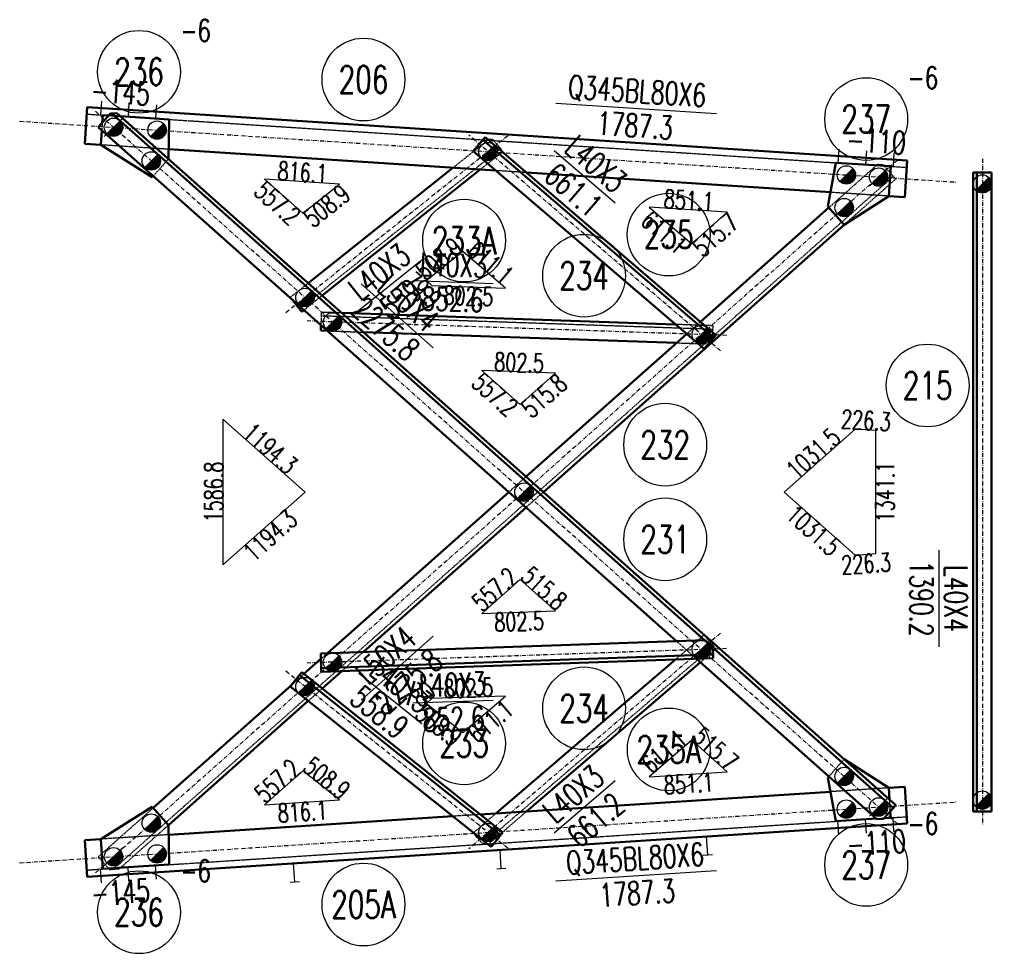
# Model space of a CAD drawing. Extents: x 4047 to 43290, y -150151 to -101862.
# Drawn here: x 32852 to 34966, y -109635 to -107603 of the extents above; entities that cross this region are included whole.
import ezdxf
from ezdxf.enums import TextEntityAlignment as Align

# ---------------------------------------------------------------- set-up
doc = ezdxf.new("R2010")
doc.units = 0
doc.header["$MEASUREMENT"] = 0
doc.linetypes.add('Dash', pattern=[2.75, 2, -0.75])
doc.linetypes.add('DashDot', pattern=[15.6, 9, -3, 0.6, -3])
doc.layers.get('0').update_dxf_attribs({"linetype": 'CONTINUOUS', "lineweight": 25})
doc.styles.get("Standard").update_dxf_attribs({"font": 'simplex.shx', "width": 0.7, "height": 3, "bigfont": 'gbhzfs.shx'})

# ---------------------------------------------------------------- blocks, each defined once
blk = doc.blocks.new('M16X40S')
at = {"color": 3, "linetype": 'Continuous', "lineweight": 13}
blk.add_line((-0.707, -0.707), (0.707, 0.707), dxfattribs=at)
blk.add_circle((0, 0), 1, dxfattribs=at)
for radius in [0.9, 0.8, 0.7, 0.6, 0.5, 0.4, 0.3, 0.2, 0.1]:
    blk.add_arc((0, 0), radius, 225, 45, dxfattribs=at)
blk = doc.blocks.new('M16X50S')
at = {"color": 3, "linetype": 'Continuous', "lineweight": 13}
blk.add_line((-1, -1), (1, 1), dxfattribs=at)
blk.add_circle((0, 0), 1, dxfattribs=at)
for radius in [0.9, 0.8, 0.7, 0.6, 0.5, 0.4, 0.3, 0.2, 0.1]:
    blk.add_arc((0, 0), radius, 225, 45, dxfattribs=at)

msp = doc.modelspace()

# ---------------------------------------------------------------- linework, layer by layer
at = {"color": 7, "linetype": 'Continuous', "lineweight": 13}
for p, q in [((34018.8371, -107785.189), (34368.09975, -107807.89588)), ((34147.85237, -108002.89098), (34015.01996, -107888.95876)), ((33727.16264, -108127.23759), (33590.31288, -108236.31162)), ((33752.14491, -108317.9901), (33595.17633, -108178.4879)), ((33882.88338, -108178.08291), (33707.98626, -108172.08313)), ((34851.42957, -108757.98283), (34851.42957, -108967.98283)), ((33752.14491, -108944.57732), (33595.17632, -109084.07952)), ((33727.11551, -109135.31906), (33590.26575, -109026.24503)), ((33882.88338, -109084.48451), (33707.98626, -109090.48428)), ((34147.83237, -109259.6873), (34014.99996, -109373.61952)), ((34018.8371, -109477.37842), (34368.09975, -109454.67153))]:
    msp.add_line(p, q, dxfattribs=at)
at = {"color": 1, "linetype": 'Dash', "lineweight": 20}
for p, q in [((32998.63264, -107809.05166), (34782.12795, -107925.00343)), ((33071.94654, -107813.81807), (33046.31395, -107812.1516)), ((33032.49402, -107827.70186), (33031.39101, -107844.66764)), ((33176.84487, -107885.77513), (33029.34192, -107876.18541)), ((33795.16943, -107925.97475), (33873.75082, -107863.34264)), ((33873.75082, -107863.34264), (33881.56161, -107863.51105)), ((33881.56161, -107863.51105), (33903.39314, -107890.86766)), ((33898.40307, -107884.61472), (33461.24723, -108233.04317)), ((33903.39314, -107890.86766), (33854.50596, -107929.83244)), ((33143.17818, -107944.01591), (33176.39299, -107906.64245)), ((34612.58425, -108012.65084), (34718.7249, -107918.3208)), ((34718.7249, -107918.3208), (34730.01903, -107918.98618)), ((34730.01903, -107918.98618), (34757.91947, -107950.3799)), ((34752.6051, -107944.40014), (33055.47, -109452.68969)), ((33955.09894, -107936.37237), (33888.61986, -107932.05032)), ((34757.91947, -107950.3799), (34645.79906, -108050.02431)), ((34742.9847, -107987.5958), (34616.07868, -107979.34516)), ((33441.28697, -108208.03141), (33480.42095, -108176.84026)), ((33443.81694, -108211.20166), (33441.28697, -108208.03141)), ((33510.7639, -108203.80685), (33471.0831, -108235.43383)), ((33508.7971, -108240.29414), (33507.83184, -108268.09342)), ((33553.54691, -108241.82926), (33508.7971, -108240.29414)), ((34360.62478, -108277.52045), (33508.51949, -108248.28932)), ((34303.18134, -108287.62552), (34333.35584, -108260.80863)), ((33522.10012, -108280.77402), (33600.3897, -108283.45971)), ((34360.90239, -108269.52527), (34278.79451, -108266.70859)), ((34360.03485, -108294.51021), (34360.90239, -108269.52527)), ((34343.52373, -108308.95262), (34360.03485, -108294.51021)), ((34281.57517, -108306.8275), (34343.52373, -108308.95262)), ((33916.4954, -108631.28371), (33954.12921, -108597.83753)), ((33991.76303, -108631.28371), (33954.12921, -108664.72989)), ((34278.78687, -108995.8591), (34341.12123, -108942.39404)), ((34281.57517, -108955.73992), (34324.93613, -108994.27597)), ((34341.12123, -108942.39404), (34367.16448, -108972.75436)), ((33507.83184, -108994.47399), (33522.10012, -108981.79339)), ((33600.3897, -108979.1077), (33553.54691, -109020.73815)), ((34361.95583, -108966.6823), (33860.08673, -109397.14245)), ((34367.16448, -108972.75436), (34333.35224, -109001.75559)), ((33444.00413, -109051.19939), (33471.06719, -109027.14772)), ((33510.74799, -109058.7747), (33480.40504, -109085.74129)), ((34645.79904, -109212.54309), (34612.58423, -109249.91657)), ((34742.98469, -109274.97162), (34616.07866, -109283.22226)), ((33023.58306, -109424.83889), (33143.17816, -109318.55151)), ((34746.25736, -109325.30979), (34744.63677, -109300.38284)), ((32998.63264, -109453.51576), (34782.12795, -109337.56399)), ((33854.47485, -109332.737), (33795.13831, -109336.59469)), ((33839.25214, -109372.85419), (33888.61191, -109330.51762)), ((33955.09099, -109326.19556), (33871.36772, -109398.00619)), ((34716.04013, -109341.86061), (34732.4992, -109340.79054)), ((33176.39297, -109355.92499), (33068.75738, -109451.58362)), ((33176.84485, -109376.79228), (33029.3419, -109386.38201)), ((33860.08673, -109397.14245), (33839.25214, -109372.85419)), ((33871.36772, -109398.00619), (33860.08673, -109397.14245)), ((33048.82632, -109453.24273), (33023.58306, -109424.83889)), ((33068.75738, -109451.58362), (33048.82632, -109453.24273))]:
    msp.add_line(p, q, dxfattribs=at)
at = {"color": 2, "linetype": 'DashDot', "lineweight": 15}
for p, q in [((34761.74326, -109353.04556), (33015.77349, -107801.3553)), ((32852.31619, -107824.59185), (34890.27429, -107957.08721)), ((33914.37793, -107856.53691), (33430.30217, -108242.36216)), ((34376.89225, -108324.49941), (33829.54769, -107855.03429)), ((34761.74326, -107909.52187), (33015.77349, -109461.2121)), ((34946.42957, -107906.18633), (34946.42957, -109356.38108)), ((34390.19072, -108290.54175), (33478.1207, -108259.25356)), ((34376.91413, -108938.04296), (33829.50249, -109407.56559)), ((34390.19072, -108972.02567), (33478.1207, -109003.31385)), ((33914.30953, -109406.00282), (33430.31674, -109020.24368)), ((32852.31619, -109437.97557), (34890.27429, -109305.48021))]:
    msp.add_line(p, q, dxfattribs=at)
at = {"color": 7, "linetype": 'Continuous', "lineweight": 30}
for p, q in [((34752.6051, -109318.16729), (33052.97844, -107807.66339)), ((34361.9336, -108295.85977), (33860.13157, -107865.45713)), ((34934.42957, -107936.18633), (34934.42957, -109326.38108)), ((34360.62478, -108985.04698), (33508.51949, -109014.27809)), ((33898.33037, -109377.92158), (33461.25749, -109029.55924))]:
    msp.add_line(p, q, dxfattribs=at)
at = {"color": 1, "linetype": 'Continuous', "lineweight": 18}
for p, q in [((33385.12889, -107950.7162), (33468.42626, -108024.74481)), ((33548.01494, -107961.30604), (33385.12889, -107950.7162)), ((33468.42626, -108024.74481), (33548.01494, -107961.30604)), ((34221.48401, -108011.65126), (34314.2475, -108091.21565)), ((34391.34758, -108022.69474), (34221.48401, -108011.65126)), ((34314.2475, -108091.21565), (34391.34758, -108022.69474)), ((33816.85171, -108107.90389), (33737.26303, -108171.34266)), ((33909.6152, -108187.46827), (33816.85171, -108107.90389)), ((33737.26303, -108171.34266), (33749.21402, -108181.96383)), ((33749.21402, -108181.96383), (33909.6152, -108187.46827)), ((33858.05758, -108367.18461), (33941.35499, -108441.21325)), ((34018.45877, -108372.68905), (33858.05758, -108367.18461)), ((33941.35499, -108441.21325), (34018.45877, -108372.68905)), ((33473.4911, -108631.28371), (33294.94534, -108472.60529)), ((33294.94534, -108472.60529), (33294.94534, -108789.96213)), ((34669.52444, -108494.2386), (34515.32058, -108631.28371)), ((34714.68386, -108497.17458), (34669.52444, -108494.2386)), ((34714.68386, -108765.39284), (34714.68386, -108497.17458)), ((33294.94534, -108789.96213), (33473.4911, -108631.28371)), ((34515.32058, -108631.28371), (34669.52443, -108768.32882)), ((34669.52443, -108768.32882), (34714.68386, -108765.39284)), ((33941.35451, -108821.35374), (33858.0571, -108895.38238)), ((34018.45793, -108889.87762), (33941.35451, -108821.35374)), ((33858.0571, -108895.38238), (34018.45793, -108889.87762)), ((33749.20657, -109080.60634), (33737.2524, -109091.23034)), ((33909.60739, -109075.10158), (33749.20657, -109080.60634)), ((33816.84035, -109154.66654), (33909.60739, -109075.10158)), ((33737.2524, -109091.23034), (33816.84035, -109154.66654)), ((34314.24145, -109171.35136), (34221.47441, -109250.91632)), ((34391.34188, -109239.87259), (34314.24145, -109171.35136)), ((33468.41362, -109237.82954), (33385.11943, -109311.85533)), ((33548.00158, -109301.26574), (33468.41362, -109237.82954)), ((34221.47441, -109250.91632), (34391.34188, -109239.87259)), ((33385.11943, -109311.85533), (33548.00158, -109301.26574))]:
    msp.add_line(p, q, dxfattribs=at)
at = {"color": 7, "linetype": 'Continuous', "lineweight": 30}
for points in [[(32994.41564, -107873.91472), (32999.60579, -107794.08326)], [(32999.60579, -107794.08326), (34783.10111, -107910.03503)], [(33050.15491, -107807.82974), (33023.58306, -107837.72851)], [(33033.55891, -107811.32235), (33032.49402, -107827.70186)], [(33046.31395, -107812.1516), (33033.55891, -107811.32235)], [(33064.27256, -107806.998), (33050.15491, -107807.82974)], [(34757.91947, -109312.18753), (33064.27256, -107806.998)], [(33178.25344, -107820.72948), (33071.94654, -107813.81807)], [(33023.58306, -107837.72851), (34281.57517, -108955.73992)], [(33176.39299, -107906.64245), (33178.25344, -107820.72948)], [(33031.39101, -107844.66764), (33029.34192, -107876.18541)], [(33865.33998, -107859.38486), (33839.29793, -107889.74621)], [(34367.14201, -108289.7875), (33865.33998, -107859.38486)], [(33029.34192, -107876.18541), (32994.41564, -107873.91472)], [(33029.34192, -107876.18541), (33141.18529, -107946.25833)], [(33888.61986, -107932.05032), (33176.84487, -107885.77513)], [(33839.29793, -107889.74621), (34341.09996, -108320.14885)], [(34627.4545, -107914.94752), (34610.59136, -108010.40843)], [(34747.2017, -107922.73274), (34627.4545, -107914.94752)], [(34742.9847, -107987.5958), (34747.2017, -107922.73274)], [(34783.10111, -107910.03503), (34777.91096, -107989.86649)], [(33141.18529, -107946.25833), (33143.17818, -107944.01591)], [(33480.42095, -108176.84026), (33795.16943, -107925.97475)], [(33854.50596, -107929.83244), (33510.7639, -108203.80685)], [(34616.07868, -107979.34516), (33955.09894, -107936.37237)], [(34966.42957, -107936.18633), (34926.42957, -107936.18633)], [(34926.42957, -107936.18633), (34926.42957, -109326.38108)], [(34966.42957, -109326.38108), (34966.42957, -107936.18633)], [(34645.79906, -108050.02431), (34742.9847, -107987.5958)], [(34777.91096, -107989.86649), (34742.9847, -107987.5958)], [(34333.35584, -108260.80863), (34612.58425, -108012.65084)], [(34610.59136, -108010.40843), (34645.79906, -108050.02431)], [(34645.79906, -108050.02431), (33991.76303, -108631.28371)], [(33466.23729, -108239.29611), (33443.81694, -108211.20166)], [(33471.0831, -108235.43383), (33466.23729, -108239.29611)], [(34278.79451, -108266.70859), (33553.54691, -108241.82926)], [(33507.83184, -108268.09342), (33507.40904, -108280.27005)], [(33507.40904, -108280.27005), (33522.10012, -108280.77402)], [(33600.3897, -108283.45971), (34281.57517, -108306.8275)], [(33954.12921, -108597.83753), (34303.18134, -108287.62552)], [(34341.09996, -108320.14885), (34367.14201, -108289.7875)], [(33522.10012, -108981.79339), (33916.4954, -108631.28371)], [(33954.12921, -108664.72989), (33600.3897, -108979.1077)], [(33507.40904, -108982.29736), (34343.52374, -108953.6148)], [(34343.52374, -108953.6148), (34360.03485, -108968.05721)], [(33508.7971, -109022.27327), (33507.40904, -108982.29736)], [(34360.03485, -108968.05721), (34360.90239, -108993.04216)], [(33471.06719, -109027.14772), (33507.83184, -108994.47399)], [(34360.90239, -108993.04216), (33508.7971, -109022.27327)], [(33888.61191, -109330.51762), (34278.78687, -108995.8591)], [(34333.35224, -109001.75559), (33955.09099, -109326.19556)], [(34324.93613, -108994.27597), (34717.22996, -109342.91804)], [(33466.24469, -109023.30402), (33441.3087, -109054.58015)], [(33903.31757, -109371.66635), (33466.24469, -109023.30402)], [(33553.54691, -109020.73815), (33510.74799, -109058.7747)], [(33143.17816, -109318.55151), (33444.00413, -109051.19939)], [(33441.3087, -109054.58015), (33878.38158, -109402.94248)], [(33480.40504, -109085.74129), (33176.39297, -109355.92499)], [(34742.98469, -109274.97162), (34645.79904, -109212.54309)], [(34612.58423, -109249.91657), (34610.59134, -109252.15897)], [(34610.59134, -109252.15897), (34627.45449, -109347.6199)], [(34777.91096, -109272.70093), (34742.98469, -109274.97162)], [(34744.63677, -109300.38284), (34742.98469, -109274.97162)], [(34783.10111, -109352.53239), (34777.91096, -109272.70093)], [(34616.07866, -109283.22226), (33854.47485, -109332.737)], [(33141.18528, -109316.30911), (33029.3419, -109386.38201)], [(33176.39297, -109355.92499), (33141.18528, -109316.30911)], [(34731.34762, -109342.08631), (34757.91947, -109312.18753)], [(33795.13831, -109336.59469), (33176.84485, -109376.79228)], [(34627.45449, -109347.6199), (34716.04013, -109341.86061)], [(34732.4992, -109340.79054), (34747.20168, -109339.83468)], [(34747.20168, -109339.83468), (34746.25736, -109325.30979)], [(34926.42957, -109326.38108), (34966.42957, -109326.38108)], [(32999.60579, -109468.48416), (34783.10111, -109352.53239)], [(33178.25342, -109441.83793), (33176.39297, -109355.92499)], [(34717.22996, -109342.91804), (34731.34762, -109342.08631)], [(33878.38158, -109402.94248), (33903.31757, -109371.66635)], [(33029.3419, -109386.38201), (32994.41564, -109388.6527)], [(32994.41564, -109388.6527), (32999.60579, -109468.48416)], [(33029.3419, -109386.38201), (33033.55889, -109451.24507)], [(33033.55889, -109451.24507), (33178.25342, -109441.83793)]]:
    msp.add_lwpolyline(points, dxfattribs=at)
at = {"color": 3, "linetype": 'Continuous', "lineweight": 20}
for points in [[(33030.51574, -107781.06116), (33028.56943, -107810.99796)], [(33090.38934, -107784.95377), (33088.44303, -107814.89057)], [(33150.26293, -107788.84638), (33148.31663, -107818.78318)], [(34634.39027, -107885.33511), (34632.44396, -107915.27191)], [(34694.26386, -107889.22772), (34692.31756, -107919.16451)], [(34754.13746, -107893.12032), (34752.19116, -107923.05712)], [(34754.13746, -109369.44709), (34752.19116, -109339.51029)], [(34634.39027, -109377.23231), (34632.44396, -109347.29551)], [(34694.26386, -109373.3397), (34692.31756, -109343.4029)], [(34349.35679, -109420.81619), (34346.76172, -109380.90046)], [(33900.30481, -109450.01076), (33897.70974, -109410.09503)], [(34339.37786, -109421.46496), (34359.33572, -109420.16742)], [(33150.26293, -109473.72104), (33148.31663, -109443.78424)], [(33451.25284, -109479.20532), (33448.65776, -109439.28959)], [(33030.51574, -109481.50625), (33028.56943, -109451.56946)], [(33090.38934, -109477.61365), (33088.44303, -109447.67685)], [(33890.32588, -109450.65953), (33910.28375, -109449.36199)], [(33441.2739, -109479.85409), (33461.23177, -109478.55656)]]:
    msp.add_lwpolyline(points, dxfattribs=at)
at = {"color": 7, "linetype": 'Continuous', "lineweight": 13}
for centre in [(33112.32898, -107717.23448), (33600.52703, -107733.94241), (34693.7509, -107820.0487), (34264.32874, -108071.17561), (33819.42657, -108084.39061), (34080.30275, -108160.84118), (34827.42957, -108399.58458), (34256.64426, -108528.32353), (34256.64426, -108734.24389), (34080.30275, -109101.72624), (33819.34318, -109178.13714), (34264.33181, -109191.38289), (34693.75089, -109442.51872), (33600.52703, -109528.625), (33112.32896, -109545.33294)]:
    msp.add_circle(centre, 90, dxfattribs=at)

# ---------------------------------------------------------------- block references
at = {"color": 3, "linetype": 'Continuous', "lineweight": 13, "xscale": 20, "yscale": 20, "zscale": 20}
for name, p in [('M16X50S', (33056.88432, -107837.8916)), ('M16X40S', (33151.68418, -107844.0549)), ('M16X40S', (33871.29753, -107890.83968)), ('M16X40S', (33139.10596, -107910.96418)), ('M16X40S', (34650.77991, -107941.51677)), ('M16X50S', (34720.63244, -107946.05815)), ('M16X40S', (34946.42957, -107961.18633)), ('M16X40S', (34645.8855, -108012.48777)), ('M16X40S', (33473.34996, -108208.0158)), ('M16X40S', (33533.14751, -108261.1595)), ('M16X40S', (34335.12176, -108288.67186)), ('M16X40S', (33949.61315, -108631.28371)), ('M16X40S', (34335.03206, -108973.81585)), ('M16X40S', (33533.14751, -109001.40791)), ('M16X40S', (33473.34995, -109054.55161)), ('M16X40S', (34645.88549, -109250.07965)), ('M16X50S', (34720.63243, -109316.50927)), ('M16X40S', (34946.42957, -109301.38108)), ('M16X40S', (34650.7799, -109321.05064)), ('M16X40S', (33139.10594, -109351.60324)), ('M16X40S', (33871.29524, -109371.72789)), ('M16X50S', (33056.8843, -109424.67582)), ('M16X40S', (33151.68417, -109418.51252))]:
    msp.add_blockref(name, p, dxfattribs=at)

# ---------------------------------------------------------------- texts
at = {"color": 7, "linetype": 'Continuous', "lineweight": 13, "width": 0.7}
for p in [(33202.32898, -107627.23448), (34783.7509, -107730.0487), (34783.75089, -109352.51872), (33202.32896, -109455.33294)]:
    msp.add_text('-6', height=48, dxfattribs=at).set_placement(p, align=Align.MIDDLE_LEFT)
for s, p in [('236', (33112.32898, -107717.23448)), ('206', (33600.52703, -107733.94241)), ('237', (34693.7509, -107820.0487)), ('235', (34264.32874, -108071.17561)), ('233A', (33819.42657, -108084.39061)), ('234', (34080.30275, -108160.84118)), ('215', (34827.42957, -108399.58458)), ('232', (34256.64426, -108528.32353)), ('231', (34256.64426, -108734.24389)), ('234', (34080.30275, -109101.72624)), ('233', (33819.34318, -109178.13714)), ('235A', (34264.33181, -109191.38289)), ('237', (34693.75089, -109442.51872)), ('205A', (33600.52703, -109528.625)), ('236', (33112.32896, -109545.33294))]:
    msp.add_text(s, height=60, dxfattribs=at).set_placement(p, align=Align.MIDDLE_CENTER)
for s, rotation, p in [('Q345BL80X6', 356.28021985, (34195.90131, -107759.12144)), ('-145', 356.28021985, (33071.8912, -107761.20364)), ('1787.3', 356.28021985, (34191.03555, -107833.96344)), ('L40X3', 319.3798449, (34105.85059, -107917.4611)), ('-110', 356.28021985, (34715.68146, -107868.07265)), ('661.1', 319.3798449, (34057.02175, -107974.38864)), ('L40X3', 38.55606673, (33635.34684, -108152.46395)), ('L40X3', 358.03526201, (33796.73613, -108137.60561)), ('L50X4', 318.37164636, (33698.57172, -108220.20889)), ('559', 38.55606673, (33682.12869, -108211.08526)), ('852.6', 358.03526201, (33794.13351, -108212.56044)), ('2275.8', 318.37164636, (33648.74951, -108276.2691)), ('1390.2', 270, (34813.92957, -108862.98283)), ('L40X4', 270, (34888.92957, -108862.98283)), ('L50X4', 41.62835308, (33648.74951, -108986.29831)), ('2275.8', 41.62835308, (33698.57172, -109042.35852)), ('L40X3', 321.44393204, (33682.06812, -109051.46067)), ('L40X3', 1.96473696, (33794.13351, -109050.00698)), ('558.9', 321.44393204, (33635.31314, -109110.10342)), ('852.6', 1.96473696, (33796.73613, -109124.96181)), ('L40X3', 40.62015399, (34057.00062, -109288.19061)), ('661.2', 40.62015399, (34105.8317, -109345.11622)), ('-110', 3.71978015, (34715.68146, -109394.49476)), ('Q345BL80X6', 3.71978015, (34191.03555, -109428.60398)), ('-145', 3.71978015, (33071.8912, -109501.36378)), ('1787.3', 3.71978015, (34195.90131, -109503.44597))]:
    msp.add_text(s, height=50, rotation=rotation, dxfattribs=at).set_placement(p, align=Align.MIDDLE_CENTER)
at = {"color": 7, "linetype": 'Continuous', "lineweight": 20, "width": 0.7}
for s, rotation, p in [('816.1', 356.28021985, (33467.88243, -107935.85367)), ('557.2', 318.37164636, (33413.35879, -108002.82939)), ('508.9', 38.55774871, (33520.81132, -108008.82143)), ('851.1', 356.28021985, (34307.7263, -107997.01556)), ('611.1', 319.37990356, (34254.71474, -108066.76612)), ('515.7', 41.62835308, (34366.21632, -108072.05407)), ('508.9', 38.55774871, (33764.46665, -108123.82727)), ('611.1', 319.37990356, (33876.38447, -108132.35341)), ('79.9', 318.37164636, (33729.81974, -108191.75213)), ('802.5', 358.03456842, (33828.72182, -108204.90417)), ('802.5', 358.03456842, (33938.95097, -108349.74872)), ('557.2', 318.37164636, (33886.2875, -108419.29782)), ('515.8', 41.62835308, (33993.32566, -108422.05004)), ('226.3', 356.28021985, (34693.41466, -108475.54915)), ('1194.3', 318.37164636, (33397.637, -108536.84561)), ('1031.5', 41.62835308, (34579.00372, -108547.66227)), ('1586.8', 90, (33274.74534, -108631.28371)), ('1341.1', 90, (34734.88386, -108631.28371)), ('1031.5', 318.37164636, (34579.00372, -108714.90515)), ('1194.3', 41.62835308, (33397.637, -108725.7218)), ('226.3', 3.71978015, (34693.41466, -108787.01827)), ('557.2', 41.62835308, (33886.28702, -108843.26917)), ('515.8', 318.37164636, (33993.325, -108840.51679)), ('802.5', 1.96554915, (33938.95035, -108912.81811)), ('802.5', 1.96554915, (33828.71415, -109057.66585)), ('80', 41.62835308, (33729.8107, -109070.81946)), ('611.1', 40.61921778, (33876.37466, -109130.21693)), ('508.9', 321.44312955, (33764.45589, -109138.74464)), ('515.7', 318.37164636, (34366.21045, -109190.5131)), ('611.1', 40.61921778, (34254.70715, -109195.80097)), ('508.9', 321.44312955, (33520.79808, -109253.75144)), ('557.2', 41.62835308, (33413.34774, -109259.74355)), ('851.1', 3.71978015, (34307.71866, -109265.5519)), ('816.1', 3.71978015, (33467.87102, -109326.71798))]:
    msp.add_text(s, height=40, rotation=rotation, dxfattribs=at).set_placement(p, align=Align.MIDDLE_CENTER)

doc.saveas('drawing.dxf')
